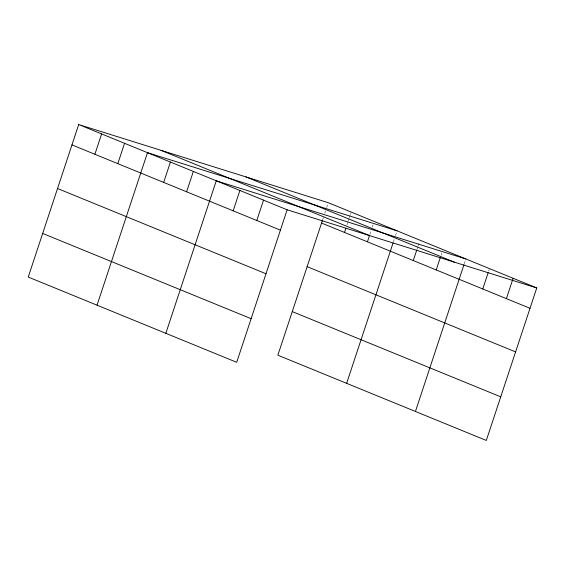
<?xml version="1.0" encoding="UTF-8"?>
<svg xmlns="http://www.w3.org/2000/svg" width="565" height="565" viewBox="0 0 565 565"><rect width="100%" height="100%" fill="white"/><g stroke="black" fill="none" stroke-linecap="round" stroke-linejoin="round"><path stroke-width="0.42" stroke-dasharray="2.83 2.12" d="M322.636 219.799L323.441 217.356M324.79 213.288L325.595 210.844M326.676 207.588L327.749 204.332M346.91 225.103L347.991 221.847M348.259 221.035L349.064 218.591M349.332 217.779L350.145 215.336M350.413 214.523L350.95 212.892M369.842 234.482L371.191 230.414M372.264 227.151L373.077 224.715M393.311 242.23L394.391 238.974M395.465 235.718L396.545 232.462M417.048 249.165L417.86 246.721M418.128 245.909L418.933 243.466M441.06 255.288L441.865 252.845M464.261 263.848L465.602 259.773M488.69 271.066L489.226 269.434"/><path stroke-width="0.85" d="M78.69 124.547L28.25 277.055L236.707 362.299L287.147 209.792L78.69 124.547L328.293 202.701L536.75 287.945L486.31 440.453L277.853 355.208L322.368 220.611M94.885 154.28L101.615 133.926M117.817 163.659L124.547 143.298M97.039 305.185L147.479 152.677L397.082 230.831M163.673 182.41L170.411 162.056M186.605 191.789L193.343 171.435M165.835 333.315L216.268 180.807L465.871 258.961M233.161 210.83L239.899 190.469M256.785 220.491L263.523 200.13M344.488 232.434L345.837 228.366M367.42 241.813L369.574 235.294M346.642 383.338L393.042 243.049M413.283 260.564L416.779 249.977M436.208 269.943L440.248 257.725M415.437 411.468L463.985 264.66M482.764 288.983L488.153 272.697M506.395 298.645L513.126 278.284M287.147 209.792L536.75 287.945M245.923 176.909L454.38 262.153M161.053 150.339L369.517 235.584M321.556 223.055L530.019 308.299M71.953 144.901L280.417 230.153M307.134 266.666L515.598 351.91M57.531 188.512L265.995 273.757M292.274 311.598L500.738 396.842M42.672 233.444L251.135 318.688"/></g></svg>
